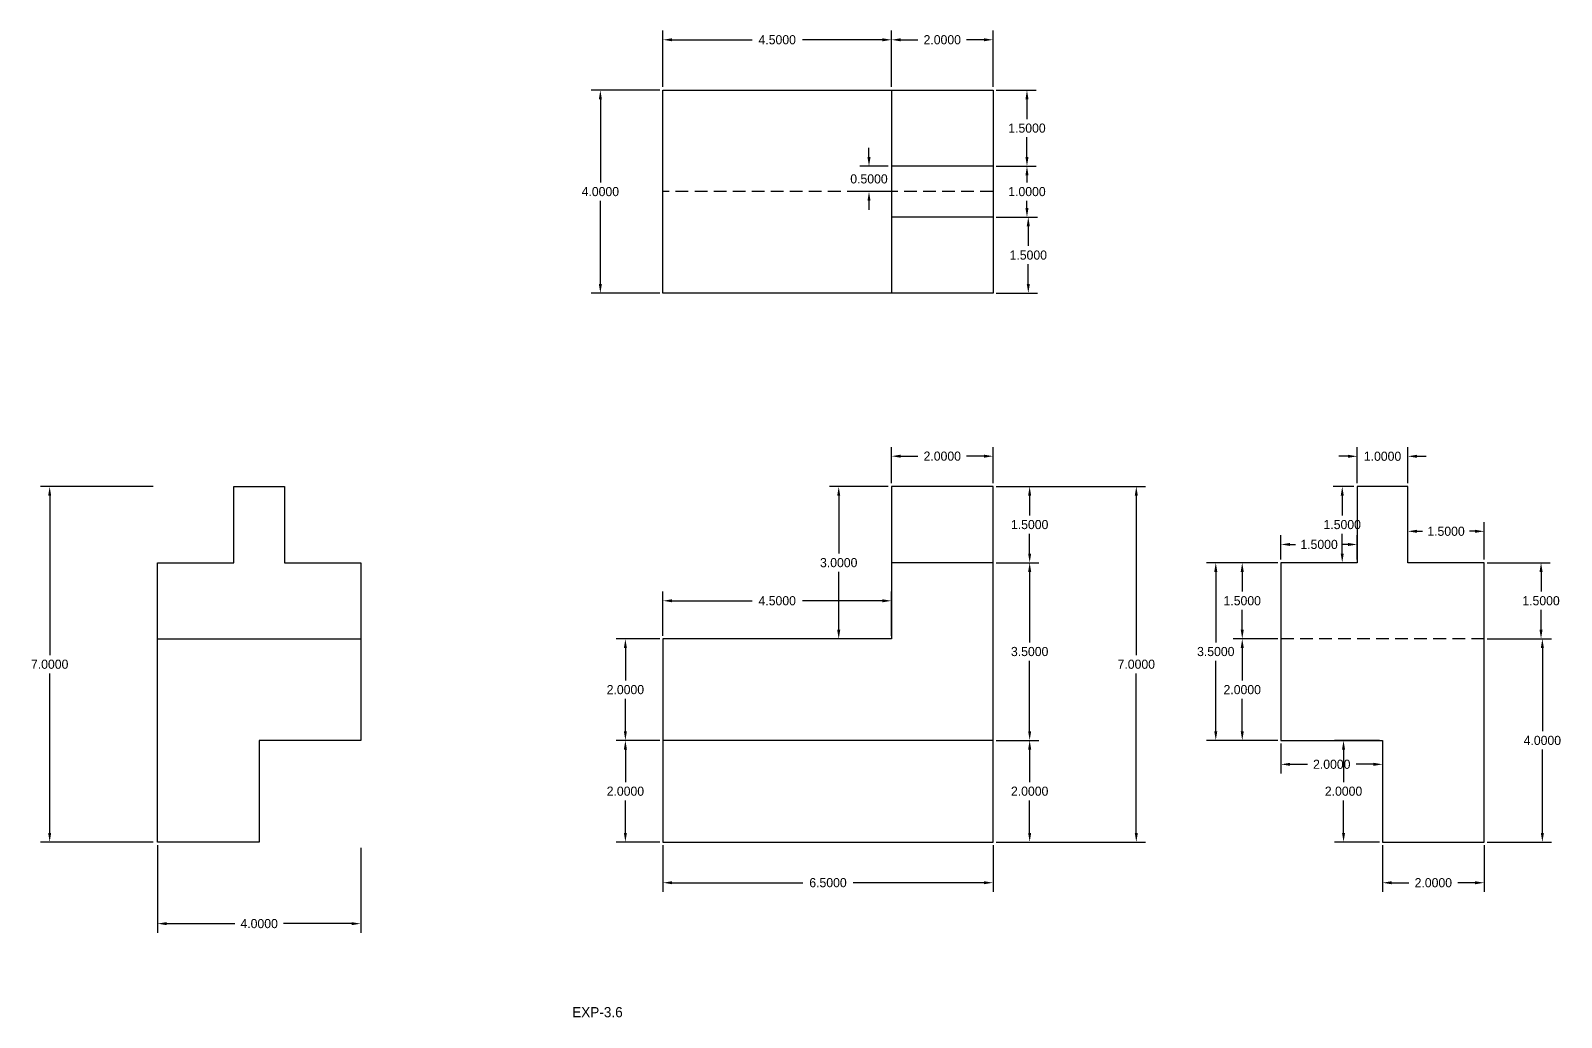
# Model space of a CAD drawing. Header units: inches. Extents: x 42.3 to 120.2, y -48.5 to 33.7.
# Drawn here: x 83.87 to 114.01, y -48.49 to -29.06 of the extents above; entities that cross this region are included whole.
import ezdxf

# ---------------------------------------------------------------- set-up
doc = ezdxf.new("R2010")
doc.units = ezdxf.units.IN
doc.header["$MEASUREMENT"] = 0
doc.linetypes.add('HIDDEN', pattern=[0.375, 0.25, -0.125])
doc.dimstyles.get("Standard").update_dxf_attribs({"dimtxt": 0.18, "dimasz": 0.18, "dimexe": 0.18, "dimexo": 0.0625, "dimgap": 0.09, "dimtad": 0, "dimtih": 1, "dimtoh": 1, "dimdec": 4, "dimzin": 0, "dimdsep": 46, "dimtxsty": 'Standard', "dimcen": 0.09, "dimadec": 0, "dimazin": 0, "dimtfac": 1, "dimtdec": 4, "dimtofl": 0, "dimtmove": 0, "dimatfit": 3, "dimfxl": 1, "dimtolj": 1, "dimtzin": 0, "dimarcsym": 0})

# ---------------------------------------------------------------- blocks, each defined once
blk = doc.blocks.new('*D107')
at = {"color": 0, "lineweight": -2}
for p, q in [((96.319, -30.166), (96.319, -29.058)), ((96.499, -29.238), (98.074, -29.238)), ((100.639, -29.238), (99.064, -29.238)), ((100.819, -30.166), (100.819, -29.058))]:
    blk.add_line(p, q, dxfattribs=at)
at = {"color": 0}
for points in [[(96.499, -29.208), (96.499, -29.268), (96.319, -29.238)], [(100.639, -29.208), (100.639, -29.268), (100.819, -29.238)]]:
    blk.add_solid(points, dxfattribs=at)
at = {"layer": 'Defpoints', "color": 0}
for p in [(100.819, -29.238), (96.319, -30.228), (100.819, -30.228)]:
    blk.add_point(p, dxfattribs=at)
at = {"color": 0, "insert": (98.569, -29.238), "char_height": 0.18, "attachment_point": 5}
blk.add_mtext('\\A1;4.5000', dxfattribs=at)
blk = doc.blocks.new('*D108')
at = {"color": 0, "lineweight": -2}
for p, q in [((100.819, -30.166), (100.819, -29.058)), ((100.999, -29.238), (101.339, -29.238)), ((102.639, -29.238), (102.299, -29.238)), ((102.819, -30.166), (102.819, -29.058))]:
    blk.add_line(p, q, dxfattribs=at)
at = {"color": 0}
for points in [[(100.999, -29.208), (100.999, -29.268), (100.819, -29.238)], [(102.639, -29.208), (102.639, -29.268), (102.819, -29.238)]]:
    blk.add_solid(points, dxfattribs=at)
at = {"layer": 'Defpoints', "color": 0}
for p in [(102.819, -29.238), (100.819, -30.228), (102.819, -30.228)]:
    blk.add_point(p, dxfattribs=at)
at = {"color": 0, "insert": (101.819, -29.238), "char_height": 0.18, "attachment_point": 5}
blk.add_mtext('\\A1;2.0000', dxfattribs=at)
blk = doc.blocks.new('*D109')
at = {"color": 0, "lineweight": -2}
for p, q in [((102.881, -30.228), (103.667, -30.228)), ((103.487, -30.408), (103.487, -30.798)), ((103.487, -31.548), (103.487, -31.158)), ((102.881, -31.728), (103.667, -31.728))]:
    blk.add_line(p, q, dxfattribs=at)
at = {"color": 0}
for points in [[(103.457, -30.408), (103.517, -30.408), (103.487, -30.228)], [(103.457, -31.548), (103.517, -31.548), (103.487, -31.728)]]:
    blk.add_solid(points, dxfattribs=at)
at = {"layer": 'Defpoints', "color": 0}
for p in [(102.819, -30.228), (102.819, -31.728), (103.487, -31.728)]:
    blk.add_point(p, dxfattribs=at)
at = {"color": 0, "insert": (103.487, -30.978), "char_height": 0.18, "attachment_point": 5}
blk.add_mtext('\\A1;1.5000', dxfattribs=at)
blk = doc.blocks.new('*D110')
at = {"color": 0, "lineweight": -2}
for p, q in [((102.881, -31.728), (103.667, -31.728)), ((103.487, -31.908), (103.487, -32.048)), ((103.487, -32.548), (103.487, -32.408)), ((102.881, -32.728), (103.667, -32.728))]:
    blk.add_line(p, q, dxfattribs=at)
at = {"color": 0}
for points in [[(103.457, -31.908), (103.517, -31.908), (103.487, -31.728)], [(103.457, -32.548), (103.517, -32.548), (103.487, -32.728)]]:
    blk.add_solid(points, dxfattribs=at)
at = {"layer": 'Defpoints', "color": 0}
for p in [(102.819, -31.728), (102.819, -32.728), (103.487, -32.728)]:
    blk.add_point(p, dxfattribs=at)
at = {"color": 0, "insert": (103.487, -32.228), "char_height": 0.18, "attachment_point": 5}
blk.add_mtext('\\A1;1.0000', dxfattribs=at)
blk = doc.blocks.new('*D111')
at = {"color": 0, "lineweight": -2}
for p, q in [((102.881, -32.728), (103.693, -32.728)), ((103.513, -32.908), (103.513, -33.298)), ((103.513, -34.048), (103.513, -33.658)), ((102.881, -34.228), (103.693, -34.228))]:
    blk.add_line(p, q, dxfattribs=at)
at = {"color": 0}
for points in [[(103.483, -32.908), (103.543, -32.908), (103.513, -32.728)], [(103.483, -34.048), (103.543, -34.048), (103.513, -34.228)]]:
    blk.add_solid(points, dxfattribs=at)
at = {"layer": 'Defpoints', "color": 0}
for p in [(102.819, -32.728), (102.819, -34.228), (103.513, -34.228)]:
    blk.add_point(p, dxfattribs=at)
at = {"color": 0, "insert": (103.513, -33.478), "char_height": 0.18, "attachment_point": 5}
blk.add_mtext('\\A1;1.5000', dxfattribs=at)
blk = doc.blocks.new('*D112')
at = {"color": 0, "lineweight": -2}
for p, q in [((96.256, -30.228), (94.906, -30.228)), ((95.086, -30.408), (95.086, -32.048)), ((95.086, -34.048), (95.086, -32.408)), ((96.256, -34.228), (94.906, -34.228))]:
    blk.add_line(p, q, dxfattribs=at)
at = {"color": 0}
for points in [[(95.056, -30.408), (95.116, -30.408), (95.086, -30.228)], [(95.056, -34.048), (95.116, -34.048), (95.086, -34.228)]]:
    blk.add_solid(points, dxfattribs=at)
at = {"layer": 'Defpoints', "color": 0}
for p in [(96.319, -30.228), (95.086, -34.228), (96.319, -34.228)]:
    blk.add_point(p, dxfattribs=at)
at = {"color": 0, "insert": (95.086, -32.228), "char_height": 0.18, "attachment_point": 5}
blk.add_mtext('\\A1;4.0000', dxfattribs=at)
blk = doc.blocks.new('*D113')
at = {"color": 0, "lineweight": -2}
for p, q in [((100.376, -31.548), (100.376, -31.368)), ((100.756, -31.728), (100.196, -31.728)), ((100.756, -32.228), (100.196, -32.228)), ((100.376, -32.408), (100.376, -32.588))]:
    blk.add_line(p, q, dxfattribs=at)
at = {"color": 0}
for points in [[(100.346, -31.548), (100.406, -31.548), (100.376, -31.728)], [(100.346, -32.408), (100.406, -32.408), (100.376, -32.228)]]:
    blk.add_solid(points, dxfattribs=at)
at = {"layer": 'Defpoints', "color": 0}
for p in [(100.819, -31.728), (100.376, -32.228), (100.819, -32.228)]:
    blk.add_point(p, dxfattribs=at)
at = {"color": 0, "insert": (100.376, -31.978), "char_height": 0.18, "attachment_point": 5}
blk.add_mtext('\\A1;0.5000', dxfattribs=at)
blk = doc.blocks.new('*D115')
at = {"color": 0, "lineweight": -2}
for p, q in [((96.319, -45.096), (96.319, -46.015)), ((102.819, -45.096), (102.819, -46.015)), ((96.499, -45.835), (99.074, -45.835)), ((102.639, -45.835), (100.064, -45.835))]:
    blk.add_line(p, q, dxfattribs=at)
at = {"color": 0}
for points in [[(96.499, -45.805), (96.499, -45.865), (96.319, -45.835)], [(102.639, -45.805), (102.639, -45.865), (102.819, -45.835)]]:
    blk.add_solid(points, dxfattribs=at)
at = {"layer": 'Defpoints', "color": 0}
for p in [(96.319, -45.034), (102.819, -45.034), (102.819, -45.835)]:
    blk.add_point(p, dxfattribs=at)
at = {"color": 0, "insert": (99.569, -45.835), "char_height": 0.18, "attachment_point": 5}
blk.add_mtext('\\A1;6.5000', dxfattribs=at)
blk = doc.blocks.new('*D116')
at = {"color": 0, "lineweight": -2}
for p, q in [((96.256, -41.034), (95.399, -41.034)), ((95.579, -41.214), (95.579, -41.854)), ((95.579, -42.854), (95.579, -42.214)), ((96.256, -43.034), (95.399, -43.034))]:
    blk.add_line(p, q, dxfattribs=at)
at = {"color": 0}
for points in [[(95.549, -41.214), (95.609, -41.214), (95.579, -41.034)], [(95.549, -42.854), (95.609, -42.854), (95.579, -43.034)]]:
    blk.add_solid(points, dxfattribs=at)
at = {"layer": 'Defpoints', "color": 0}
for p in [(96.319, -41.034), (95.579, -43.034), (96.319, -43.034)]:
    blk.add_point(p, dxfattribs=at)
at = {"color": 0, "insert": (95.579, -42.034), "char_height": 0.18, "attachment_point": 5}
blk.add_mtext('\\A1;2.0000', dxfattribs=at)
blk = doc.blocks.new('*D117')
at = {"color": 0, "lineweight": -2}
for p, q in [((96.256, -43.034), (95.399, -43.034)), ((95.579, -43.214), (95.579, -43.854)), ((95.579, -44.854), (95.579, -44.214)), ((96.256, -45.034), (95.399, -45.034))]:
    blk.add_line(p, q, dxfattribs=at)
at = {"color": 0}
for points in [[(95.549, -43.214), (95.609, -43.214), (95.579, -43.034)], [(95.549, -44.854), (95.609, -44.854), (95.579, -45.034)]]:
    blk.add_solid(points, dxfattribs=at)
at = {"layer": 'Defpoints', "color": 0}
for p in [(96.319, -43.034), (95.579, -45.034), (96.319, -45.034)]:
    blk.add_point(p, dxfattribs=at)
at = {"color": 0, "insert": (95.579, -44.034), "char_height": 0.18, "attachment_point": 5}
blk.add_mtext('\\A1;2.0000', dxfattribs=at)
blk = doc.blocks.new('*D118')
at = {"color": 0, "lineweight": -2}
for p, q in [((102.881, -38.034), (105.82, -38.034)), ((105.64, -38.214), (105.64, -41.354)), ((105.64, -44.854), (105.64, -41.714)), ((102.881, -45.034), (105.82, -45.034))]:
    blk.add_line(p, q, dxfattribs=at)
at = {"color": 0}
for points in [[(105.61, -38.214), (105.67, -38.214), (105.64, -38.034)], [(105.61, -44.854), (105.67, -44.854), (105.64, -45.034)]]:
    blk.add_solid(points, dxfattribs=at)
at = {"layer": 'Defpoints', "color": 0}
for p in [(102.819, -38.034), (102.819, -45.034), (105.64, -45.034)]:
    blk.add_point(p, dxfattribs=at)
at = {"color": 0, "insert": (105.64, -41.534), "char_height": 0.18, "attachment_point": 5}
blk.add_mtext('\\A1;7.0000', dxfattribs=at)
blk = doc.blocks.new('*D119')
at = {"color": 0, "lineweight": -2}
for p, q in [((102.881, -38.034), (103.72, -38.034)), ((103.54, -38.214), (103.54, -38.604)), ((103.54, -39.354), (103.54, -38.964)), ((102.881, -39.534), (103.72, -39.534))]:
    blk.add_line(p, q, dxfattribs=at)
at = {"color": 0}
for points in [[(103.51, -38.214), (103.57, -38.214), (103.54, -38.034)], [(103.51, -39.354), (103.57, -39.354), (103.54, -39.534)]]:
    blk.add_solid(points, dxfattribs=at)
at = {"layer": 'Defpoints', "color": 0}
for p in [(102.819, -38.034), (102.819, -39.534), (103.54, -39.534)]:
    blk.add_point(p, dxfattribs=at)
at = {"color": 0, "insert": (103.54, -38.784), "char_height": 0.18, "attachment_point": 5}
blk.add_mtext('\\A1;1.5000', dxfattribs=at)
blk = doc.blocks.new('*D120')
at = {"color": 0, "lineweight": -2}
for p, q in [((102.881, -39.534), (103.72, -39.534)), ((103.54, -39.714), (103.54, -41.104)), ((103.54, -42.854), (103.54, -41.464)), ((102.881, -43.034), (103.72, -43.034))]:
    blk.add_line(p, q, dxfattribs=at)
at = {"color": 0}
for points in [[(103.51, -39.714), (103.57, -39.714), (103.54, -39.534)], [(103.51, -42.854), (103.57, -42.854), (103.54, -43.034)]]:
    blk.add_solid(points, dxfattribs=at)
at = {"layer": 'Defpoints', "color": 0}
for p in [(102.819, -39.534), (102.819, -43.034), (103.54, -43.034)]:
    blk.add_point(p, dxfattribs=at)
at = {"color": 0, "insert": (103.54, -41.284), "char_height": 0.18, "attachment_point": 5}
blk.add_mtext('\\A1;3.5000', dxfattribs=at)
blk = doc.blocks.new('*D121')
at = {"color": 0, "lineweight": -2}
for p, q in [((102.881, -43.034), (103.72, -43.034)), ((103.54, -43.214), (103.54, -43.854)), ((103.54, -44.854), (103.54, -44.214)), ((102.881, -45.034), (103.72, -45.034))]:
    blk.add_line(p, q, dxfattribs=at)
at = {"color": 0}
for points in [[(103.51, -43.214), (103.57, -43.214), (103.54, -43.034)], [(103.51, -44.854), (103.57, -44.854), (103.54, -45.034)]]:
    blk.add_solid(points, dxfattribs=at)
at = {"layer": 'Defpoints', "color": 0}
for p in [(102.819, -43.034), (102.819, -45.034), (103.54, -45.034)]:
    blk.add_point(p, dxfattribs=at)
at = {"color": 0, "insert": (103.54, -44.034), "char_height": 0.18, "attachment_point": 5}
blk.add_mtext('\\A1;2.0000', dxfattribs=at)
blk = doc.blocks.new('*D122')
at = {"color": 0, "lineweight": -2}
for p, q in [((96.319, -40.971), (96.319, -40.104)), ((96.499, -40.284), (98.074, -40.284)), ((100.639, -40.284), (99.064, -40.284)), ((100.819, -40.971), (100.819, -40.104))]:
    blk.add_line(p, q, dxfattribs=at)
at = {"color": 0}
for points in [[(96.499, -40.254), (96.499, -40.314), (96.319, -40.284)], [(100.639, -40.254), (100.639, -40.314), (100.819, -40.284)]]:
    blk.add_solid(points, dxfattribs=at)
at = {"layer": 'Defpoints', "color": 0}
for p in [(100.819, -40.284), (96.319, -41.034), (100.819, -41.034)]:
    blk.add_point(p, dxfattribs=at)
at = {"color": 0, "insert": (98.569, -40.284), "char_height": 0.18, "attachment_point": 5}
blk.add_mtext('\\A1;4.5000', dxfattribs=at)
blk = doc.blocks.new('*D123')
at = {"color": 0, "lineweight": -2}
for p, q in [((100.819, -37.971), (100.819, -37.257)), ((102.819, -37.971), (102.819, -37.257)), ((100.999, -37.437), (101.339, -37.437)), ((102.639, -37.437), (102.299, -37.437))]:
    blk.add_line(p, q, dxfattribs=at)
at = {"color": 0}
for points in [[(100.999, -37.407), (100.999, -37.467), (100.819, -37.437)], [(102.639, -37.407), (102.639, -37.467), (102.819, -37.437)]]:
    blk.add_solid(points, dxfattribs=at)
at = {"layer": 'Defpoints', "color": 0}
for p in [(102.819, -37.437), (100.819, -38.034), (102.819, -38.034)]:
    blk.add_point(p, dxfattribs=at)
at = {"color": 0, "insert": (101.819, -37.437), "char_height": 0.18, "attachment_point": 5}
blk.add_mtext('\\A1;2.0000', dxfattribs=at)
blk = doc.blocks.new('*D124')
at = {"color": 0, "lineweight": -2}
for p, q in [((100.756, -38.034), (99.6, -38.034)), ((99.78, -38.214), (99.78, -39.354)), ((99.78, -40.854), (99.78, -39.714)), ((100.756, -41.034), (99.6, -41.034))]:
    blk.add_line(p, q, dxfattribs=at)
at = {"color": 0}
for points in [[(99.75, -38.214), (99.81, -38.214), (99.78, -38.034)], [(99.75, -40.854), (99.81, -40.854), (99.78, -41.034)]]:
    blk.add_solid(points, dxfattribs=at)
at = {"layer": 'Defpoints', "color": 0}
for p in [(100.819, -38.034), (99.78, -41.034), (100.819, -41.034)]:
    blk.add_point(p, dxfattribs=at)
at = {"color": 0, "insert": (99.78, -39.534), "char_height": 0.18, "attachment_point": 5}
blk.add_mtext('\\A1;3.0000', dxfattribs=at)
blk = doc.blocks.new('*D125')
at = {"color": 0, "lineweight": -2}
for p, q in [((109.989, -37.971), (109.989, -37.259)), ((110.989, -37.971), (110.989, -37.259)), ((109.809, -37.439), (109.629, -37.439)), ((111.169, -37.439), (111.349, -37.439))]:
    blk.add_line(p, q, dxfattribs=at)
at = {"color": 0}
for points in [[(109.809, -37.409), (109.809, -37.469), (109.989, -37.439)], [(111.169, -37.409), (111.169, -37.469), (110.989, -37.439)]]:
    blk.add_solid(points, dxfattribs=at)
at = {"layer": 'Defpoints', "color": 0}
for p in [(110.989, -37.439), (109.989, -38.034), (110.989, -38.034)]:
    blk.add_point(p, dxfattribs=at)
at = {"color": 0, "insert": (110.489, -37.439), "char_height": 0.18, "attachment_point": 5}
blk.add_mtext('\\A1;1.0000', dxfattribs=at)
blk = doc.blocks.new('*D126')
at = {"color": 0, "lineweight": -2}
for p, q in [((112.551, -39.534), (113.79, -39.534)), ((113.61, -39.714), (113.61, -40.104)), ((113.61, -40.854), (113.61, -40.464)), ((112.551, -41.034), (113.79, -41.034))]:
    blk.add_line(p, q, dxfattribs=at)
at = {"color": 0}
for points in [[(113.58, -39.714), (113.64, -39.714), (113.61, -39.534)], [(113.58, -40.854), (113.64, -40.854), (113.61, -41.034)]]:
    blk.add_solid(points, dxfattribs=at)
at = {"layer": 'Defpoints', "color": 0}
for p in [(112.489, -39.534), (112.489, -41.034), (113.61, -41.034)]:
    blk.add_point(p, dxfattribs=at)
at = {"color": 0, "insert": (113.61, -40.284), "char_height": 0.18, "attachment_point": 5}
blk.add_mtext('\\A1;1.5000', dxfattribs=at)
blk = doc.blocks.new('*D127')
at = {"color": 0, "lineweight": -2}
for p, q in [((110.989, -39.471), (110.989, -38.736)), ((112.489, -39.471), (112.489, -38.736)), ((111.169, -38.916), (111.274, -38.916)), ((112.309, -38.916), (112.204, -38.916))]:
    blk.add_line(p, q, dxfattribs=at)
at = {"color": 0}
for points in [[(111.169, -38.886), (111.169, -38.946), (110.989, -38.916)], [(112.309, -38.886), (112.309, -38.946), (112.489, -38.916)]]:
    blk.add_solid(points, dxfattribs=at)
at = {"layer": 'Defpoints', "color": 0}
for p in [(112.489, -38.916), (110.989, -39.534), (112.489, -39.534)]:
    blk.add_point(p, dxfattribs=at)
at = {"color": 0, "insert": (111.739, -38.916), "char_height": 0.18, "attachment_point": 5}
blk.add_mtext('\\A1;1.5000', dxfattribs=at)
blk = doc.blocks.new('*D128')
at = {"color": 0, "lineweight": -2}
for p, q in [((109.926, -38.034), (109.515, -38.034)), ((109.695, -38.214), (109.695, -38.604)), ((109.695, -39.354), (109.695, -38.964)), ((109.926, -39.534), (109.515, -39.534))]:
    blk.add_line(p, q, dxfattribs=at)
at = {"color": 0}
for points in [[(109.665, -38.214), (109.725, -38.214), (109.695, -38.034)], [(109.665, -39.354), (109.725, -39.354), (109.695, -39.534)]]:
    blk.add_solid(points, dxfattribs=at)
at = {"layer": 'Defpoints', "color": 0}
for p in [(109.989, -38.034), (109.695, -39.534), (109.989, -39.534)]:
    blk.add_point(p, dxfattribs=at)
at = {"color": 0, "insert": (109.695, -38.784), "char_height": 0.18, "attachment_point": 5}
blk.add_mtext('\\A1;1.5000', dxfattribs=at)
blk = doc.blocks.new('*D129')
at = {"color": 0, "lineweight": -2}
for p, q in [((108.489, -39.471), (108.489, -38.995)), ((108.669, -39.175), (108.774, -39.175)), ((109.809, -39.175), (109.704, -39.175)), ((109.989, -39.471), (109.989, -38.995))]:
    blk.add_line(p, q, dxfattribs=at)
at = {"color": 0}
for points in [[(108.669, -39.145), (108.669, -39.205), (108.489, -39.175)], [(109.809, -39.145), (109.809, -39.205), (109.989, -39.175)]]:
    blk.add_solid(points, dxfattribs=at)
at = {"layer": 'Defpoints', "color": 0}
for p in [(109.989, -39.175), (108.489, -39.534), (109.989, -39.534)]:
    blk.add_point(p, dxfattribs=at)
at = {"color": 0, "insert": (109.239, -39.175), "char_height": 0.18, "attachment_point": 5}
blk.add_mtext('\\A1;1.5000', dxfattribs=at)
blk = doc.blocks.new('*D130')
at = {"color": 0, "lineweight": -2}
for p, q in [((108.426, -39.534), (107.025, -39.534)), ((107.205, -39.714), (107.205, -41.104)), ((107.205, -42.854), (107.205, -41.464)), ((108.426, -43.034), (107.025, -43.034))]:
    blk.add_line(p, q, dxfattribs=at)
at = {"color": 0}
for points in [[(107.175, -39.714), (107.235, -39.714), (107.205, -39.534)], [(107.175, -42.854), (107.235, -42.854), (107.205, -43.034)]]:
    blk.add_solid(points, dxfattribs=at)
at = {"layer": 'Defpoints', "color": 0}
for p in [(108.489, -39.534), (107.205, -43.034), (108.489, -43.034)]:
    blk.add_point(p, dxfattribs=at)
at = {"color": 0, "insert": (107.205, -41.284), "char_height": 0.18, "attachment_point": 5}
blk.add_mtext('\\A1;3.5000', dxfattribs=at)
blk = doc.blocks.new('*D131')
at = {"color": 0, "lineweight": -2}
for p, q in [((112.551, -41.034), (113.816, -41.034)), ((113.636, -41.214), (113.636, -42.854)), ((113.636, -44.854), (113.636, -43.214)), ((112.551, -45.034), (113.816, -45.034))]:
    blk.add_line(p, q, dxfattribs=at)
at = {"color": 0}
for points in [[(113.606, -41.214), (113.666, -41.214), (113.636, -41.034)], [(113.606, -44.854), (113.666, -44.854), (113.636, -45.034)]]:
    blk.add_solid(points, dxfattribs=at)
at = {"layer": 'Defpoints', "color": 0}
for p in [(112.489, -41.034), (112.489, -45.034), (113.636, -45.034)]:
    blk.add_point(p, dxfattribs=at)
at = {"color": 0, "insert": (113.636, -43.034), "char_height": 0.18, "attachment_point": 5}
blk.add_mtext('\\A1;4.0000', dxfattribs=at)
blk = doc.blocks.new('*D132')
at = {"color": 0, "lineweight": -2}
for p, q in [((110.489, -45.096), (110.489, -46.016)), ((112.489, -45.096), (112.489, -46.016)), ((110.669, -45.836), (111.009, -45.836)), ((112.309, -45.836), (111.969, -45.836))]:
    blk.add_line(p, q, dxfattribs=at)
at = {"color": 0}
for points in [[(110.669, -45.806), (110.669, -45.866), (110.489, -45.836)], [(112.309, -45.806), (112.309, -45.866), (112.489, -45.836)]]:
    blk.add_solid(points, dxfattribs=at)
at = {"layer": 'Defpoints', "color": 0}
for p in [(110.489, -45.034), (112.489, -45.034), (112.489, -45.836)]:
    blk.add_point(p, dxfattribs=at)
at = {"color": 0, "insert": (111.489, -45.836), "char_height": 0.18, "attachment_point": 5}
blk.add_mtext('\\A1;2.0000', dxfattribs=at)
blk = doc.blocks.new('*D133')
at = {"color": 0, "lineweight": -2}
for p, q in [((110.426, -43.034), (109.541, -43.034)), ((109.721, -43.214), (109.721, -43.854)), ((109.721, -44.854), (109.721, -44.214)), ((110.426, -45.034), (109.541, -45.034))]:
    blk.add_line(p, q, dxfattribs=at)
at = {"color": 0}
for points in [[(109.691, -43.214), (109.751, -43.214), (109.721, -43.034)], [(109.691, -44.854), (109.751, -44.854), (109.721, -45.034)]]:
    blk.add_solid(points, dxfattribs=at)
at = {"layer": 'Defpoints', "color": 0}
for p in [(110.489, -43.034), (109.721, -45.034), (110.489, -45.034)]:
    blk.add_point(p, dxfattribs=at)
at = {"color": 0, "insert": (109.721, -44.034), "char_height": 0.18, "attachment_point": 5}
blk.add_mtext('\\A1;2.0000', dxfattribs=at)
blk = doc.blocks.new('*D134')
at = {"color": 0, "lineweight": -2}
for p, q in [((108.489, -43.096), (108.489, -43.684)), ((110.489, -43.096), (110.489, -43.684)), ((108.669, -43.504), (109.009, -43.504)), ((110.309, -43.504), (109.969, -43.504))]:
    blk.add_line(p, q, dxfattribs=at)
at = {"color": 0}
for points in [[(108.669, -43.474), (108.669, -43.534), (108.489, -43.504)], [(110.309, -43.474), (110.309, -43.534), (110.489, -43.504)]]:
    blk.add_solid(points, dxfattribs=at)
at = {"layer": 'Defpoints', "color": 0}
for p in [(108.489, -43.034), (110.489, -43.034), (108.489, -43.504)]:
    blk.add_point(p, dxfattribs=at)
at = {"color": 0, "insert": (109.489, -43.504), "char_height": 0.18, "attachment_point": 5}
blk.add_mtext('\\A1;2.0000', dxfattribs=at)
blk = doc.blocks.new('*D135')
at = {"color": 0, "lineweight": -2}
for p, q in [((108.426, -41.034), (107.546, -41.034)), ((107.726, -41.214), (107.726, -41.854)), ((107.726, -42.854), (107.726, -42.214)), ((108.426, -43.034), (107.546, -43.034))]:
    blk.add_line(p, q, dxfattribs=at)
at = {"color": 0}
for points in [[(107.696, -41.214), (107.756, -41.214), (107.726, -41.034)], [(107.696, -42.854), (107.756, -42.854), (107.726, -43.034)]]:
    blk.add_solid(points, dxfattribs=at)
at = {"layer": 'Defpoints', "color": 0}
for p in [(108.489, -41.034), (107.726, -43.034), (108.489, -43.034)]:
    blk.add_point(p, dxfattribs=at)
at = {"color": 0, "insert": (107.726, -42.034), "char_height": 0.18, "attachment_point": 5}
blk.add_mtext('\\A1;2.0000', dxfattribs=at)
blk = doc.blocks.new('*D136')
at = {"color": 0, "lineweight": -2}
for p, q in [((108.426, -39.534), (107.546, -39.534)), ((107.726, -39.714), (107.726, -40.104)), ((107.726, -40.854), (107.726, -40.464)), ((108.426, -41.034), (107.546, -41.034))]:
    blk.add_line(p, q, dxfattribs=at)
at = {"color": 0}
for points in [[(107.696, -39.714), (107.756, -39.714), (107.726, -39.534)], [(107.696, -40.854), (107.756, -40.854), (107.726, -41.034)]]:
    blk.add_solid(points, dxfattribs=at)
at = {"layer": 'Defpoints', "color": 0}
for p in [(108.489, -39.534), (107.726, -41.034), (108.489, -41.034)]:
    blk.add_point(p, dxfattribs=at)
at = {"color": 0, "insert": (107.726, -40.284), "char_height": 0.18, "attachment_point": 5}
blk.add_mtext('\\A1;1.5000', dxfattribs=at)
blk = doc.blocks.new('*D137')
at = {"color": 0, "lineweight": -2}
for p, q in [((86.279, -38.034), (84.062, -38.034)), ((84.242, -38.214), (84.242, -41.354)), ((84.242, -44.854), (84.242, -41.714)), ((86.279, -45.034), (84.062, -45.034))]:
    blk.add_line(p, q, dxfattribs=at)
at = {"color": 0}
for points in [[(84.212, -38.214), (84.272, -38.214), (84.242, -38.034)], [(84.212, -44.854), (84.272, -44.854), (84.242, -45.034)]]:
    blk.add_solid(points, dxfattribs=at)
at = {"layer": 'Defpoints', "color": 0}
for p in [(86.342, -38.034), (84.242, -45.034), (86.342, -45.034)]:
    blk.add_point(p, dxfattribs=at)
at = {"color": 0, "insert": (84.242, -41.534), "char_height": 0.18, "attachment_point": 5}
blk.add_mtext('\\A1;7.0000', dxfattribs=at)
blk = doc.blocks.new('*D139')
at = {"color": 0, "lineweight": -2}
for p, q in [((86.367, -45.096), (86.367, -46.821)), ((90.367, -45.148), (90.367, -46.821)), ((86.547, -46.641), (87.887, -46.641)), ((90.187, -46.641), (88.847, -46.641))]:
    blk.add_line(p, q, dxfattribs=at)
at = {"color": 0}
for points in [[(86.547, -46.611), (86.547, -46.671), (86.367, -46.641)], [(90.187, -46.611), (90.187, -46.671), (90.367, -46.641)]]:
    blk.add_solid(points, dxfattribs=at)
at = {"layer": 'Defpoints', "color": 0}
for p in [(86.367, -45.034), (90.367, -45.086), (90.367, -46.641)]:
    blk.add_point(p, dxfattribs=at)
at = {"color": 0, "insert": (88.367, -46.641), "char_height": 0.18, "attachment_point": 5}
blk.add_mtext('\\A1;4.0000', dxfattribs=at)

msp = doc.modelspace()

# ---------------------------------------------------------------- linework, layer by layer
for p, q in [((96.31853, -31.72838), (96.31853, -30.22838)), ((96.31853, -30.22838), (100.81853, -30.22838)), ((100.81853, -30.22838), (102.81853, -30.22838)), ((100.81853, -30.22838), (100.81853, -34.22838)), ((102.81853, -30.22838), (102.81853, -31.72838)), ((96.31853, -32.72838), (96.31853, -31.72838)), ((102.81853, -31.72838), (100.81853, -31.72838)), ((102.81853, -31.72838), (102.81853, -32.72838)), ((96.31853, -34.22838), (96.31853, -32.72838)), ((102.81853, -32.72838), (100.81853, -32.72838)), ((102.81853, -32.72838), (102.81853, -34.22838)), ((100.81853, -34.22838), (96.31853, -34.22838)), ((102.81853, -34.22838), (100.81853, -34.22838)), ((87.86698, -39.53357), (87.86698, -38.03357)), ((87.86698, -38.03357), (88.86698, -38.03357)), ((88.86698, -38.03357), (88.86698, -39.53357)), ((102.81853, -38.03357), (100.81853, -38.03357)), ((100.81853, -38.03357), (100.81853, -39.53357)), ((102.81853, -39.53357), (102.81853, -38.03357)), ((110.98895, -38.03357), (109.98895, -38.03357)), ((109.98895, -38.03357), (109.98895, -39.53357)), ((110.98895, -39.53357), (110.98895, -38.03357)), ((86.36698, -41.03357), (86.36698, -39.53357)), ((86.36698, -39.53357), (87.86698, -39.53357)), ((88.86698, -39.53357), (90.36698, -39.53357)), ((90.36698, -39.53357), (90.36698, -43.03357)), ((100.81853, -39.53357), (100.81853, -41.03357)), ((102.81853, -39.53357), (100.81853, -39.53357)), ((102.81853, -43.03357), (102.81853, -39.53357)), ((109.98895, -39.53357), (108.48895, -39.53357)), ((108.48895, -39.53357), (108.48895, -43.03357)), ((112.48895, -39.53357), (110.98895, -39.53357)), ((112.48895, -41.03357), (112.48895, -39.53357)), ((86.36698, -43.03357), (86.36698, -41.03357)), ((86.36698, -41.03357), (90.36698, -41.03357)), ((100.81853, -41.03357), (96.31853, -41.03357)), ((96.31853, -41.03357), (96.31853, -45.03357)), ((112.48895, -43.03357), (112.48895, -41.03357)), ((86.36698, -45.03357), (86.36698, -43.03357)), ((90.36698, -43.03357), (88.36698, -43.03357)), ((88.36698, -43.03357), (88.36698, -45.03357)), ((102.81853, -43.03357), (96.31853, -43.03357)), ((102.81853, -45.03357), (102.81853, -43.03357)), ((108.48895, -43.03357), (110.48895, -43.03357)), ((110.48895, -43.03357), (110.48895, -45.03357)), ((112.48895, -45.03357), (112.48895, -43.03357)), ((88.36698, -45.03357), (86.36698, -45.03357)), ((96.31853, -45.03357), (100.81853, -45.03357)), ((100.81853, -45.03357), (102.81853, -45.03357)), ((110.48895, -45.03357), (112.48895, -45.03357))]:
    msp.add_line(p, q)
at = {"linetype": 'HIDDEN'}
for p, q in [((102.81853, -32.22838), (96.31853, -32.22838)), ((112.48895, -41.03357), (108.48895, -41.03357))]:
    msp.add_line(p, q, dxfattribs=at)

# ---------------------------------------------------------------- texts
at = {"insert": (94.53045, -48.28373), "char_height": 0.2, "width": 9.9032547, "attachment_point": 1}
msp.add_mtext('EXP-3.6', dxfattribs=at)

# ---------------------------------------------------------------- dimensions: what is measured, and where the dimension line sits
for base, p1, p2, picture, middle in [((100.81853, -29.23751), (96.31853, -30.22838), (100.81853, -30.22838), '*D107', (98.56853, -29.23751)), ((102.81853, -29.23751), (100.81853, -30.22838), (102.81853, -30.22838), '*D108', (101.81853, -29.23751)), ((102.81853, -37.43703), (100.81853, -38.03357), (102.81853, -38.03357), '*D123', (101.81853, -37.43703)), ((110.98895, -37.43888), (109.98895, -38.03357), (110.98895, -38.03357), '*D125', (110.48895, -37.43888)), ((112.48895, -38.91623), (110.98895, -39.53357), (112.48895, -39.53357), '*D127', (111.73895, -38.91623)), ((109.98895, -39.17541), (108.48895, -39.53357), (109.98895, -39.53357), '*D129', (109.23895, -39.17541)), ((100.81853, -40.28357), (96.31853, -41.03357), (100.81853, -41.03357), '*D122', (98.56853, -40.28357)), ((108.48895, -43.50377), (110.48895, -43.03357), (108.48895, -43.03357), '*D134', (109.48895, -43.50377)), ((90.36698, -46.64147), (86.36698, -45.03357), (90.36698, -45.08555), '*D139', (88.36698, -46.64147)), ((102.81853, -45.83456), (96.31853, -45.03357), (102.81853, -45.03357), '*D115', (99.56853, -45.83456)), ((112.48895, -45.83642), (110.48895, -45.03357), (112.48895, -45.03357), '*D132', (111.48895, -45.83642))]:
    dim = msp.add_linear_dim(base=base, p1=p1, p2=p2, dimstyle='Standard')
    dim.commit()
    dim.dimension.update_dxf_attribs({"geometry": picture, "text_midpoint": middle})
for base, p1, p2, picture, middle in [((95.08634, -34.22838), (96.31853, -30.22838), (96.31853, -34.22838), '*D112', (95.08634, -32.22838)), ((103.48735, -31.72838), (102.81853, -30.22838), (102.81853, -31.72838), '*D109', (103.48735, -30.97838)), ((100.37586, -32.22838), (100.81853, -31.72838), (100.81853, -32.22838), '*D113', (100.37586, -31.97838)), ((103.48735, -32.72838), (102.81853, -31.72838), (102.81853, -32.72838), '*D110', (103.48735, -32.22838)), ((103.51328, -34.22838), (102.81853, -32.72838), (102.81853, -34.22838), '*D111', (103.51328, -33.47838)), ((84.24166, -45.03357), (86.34191, -38.03357), (86.34191, -45.03357), '*D137', (84.24166, -41.53357)), ((99.77981, -41.03357), (100.81853, -38.03357), (100.81853, -41.03357), '*D124', (99.77981, -39.53357)), ((105.63978, -45.03357), (102.81853, -38.03357), (102.81853, -45.03357), '*D118', (105.63978, -41.53357)), ((103.53952, -39.53357), (102.81853, -38.03357), (102.81853, -39.53357), '*D119', (103.53952, -38.78357)), ((109.69458, -39.53357), (109.98895, -38.03357), (109.98895, -39.53357), '*D128', (109.69458, -38.78357)), ((103.53952, -43.03357), (102.81853, -39.53357), (102.81853, -43.03357), '*D120', (103.53952, -41.28357)), ((107.20539, -43.03357), (108.48895, -39.53357), (108.48895, -43.03357), '*D130', (107.20539, -41.28357)), ((107.72592, -41.03357), (108.48895, -39.53357), (108.48895, -41.03357), '*D136', (107.72592, -40.28357)), ((113.60987, -41.03357), (112.48895, -39.53357), (112.48895, -41.03357), '*D126', (113.60987, -40.28357)), ((95.5793, -43.03357), (96.31853, -41.03357), (96.31853, -43.03357), '*D116', (95.5793, -42.03357)), ((107.72592, -43.03357), (108.48895, -41.03357), (108.48895, -43.03357), '*D135', (107.72592, -42.03357)), ((113.6358, -45.03357), (112.48895, -41.03357), (112.48895, -45.03357), '*D131', (113.6358, -43.03357)), ((95.5793, -45.03357), (96.31853, -43.03357), (96.31853, -45.03357), '*D117', (95.5793, -44.03357)), ((103.53952, -45.03357), (102.81853, -43.03357), (102.81853, -45.03357), '*D121', (103.53952, -44.03357)), ((109.72051, -45.03357), (110.48895, -43.03357), (110.48895, -45.03357), '*D133', (109.72051, -44.03357))]:
    dim = msp.add_linear_dim(base=base, p1=p1, p2=p2, angle=90, dimstyle='Standard')
    dim.commit()
    dim.dimension.update_dxf_attribs({"geometry": picture, "text_midpoint": middle})

doc.saveas('drawing.dxf')
